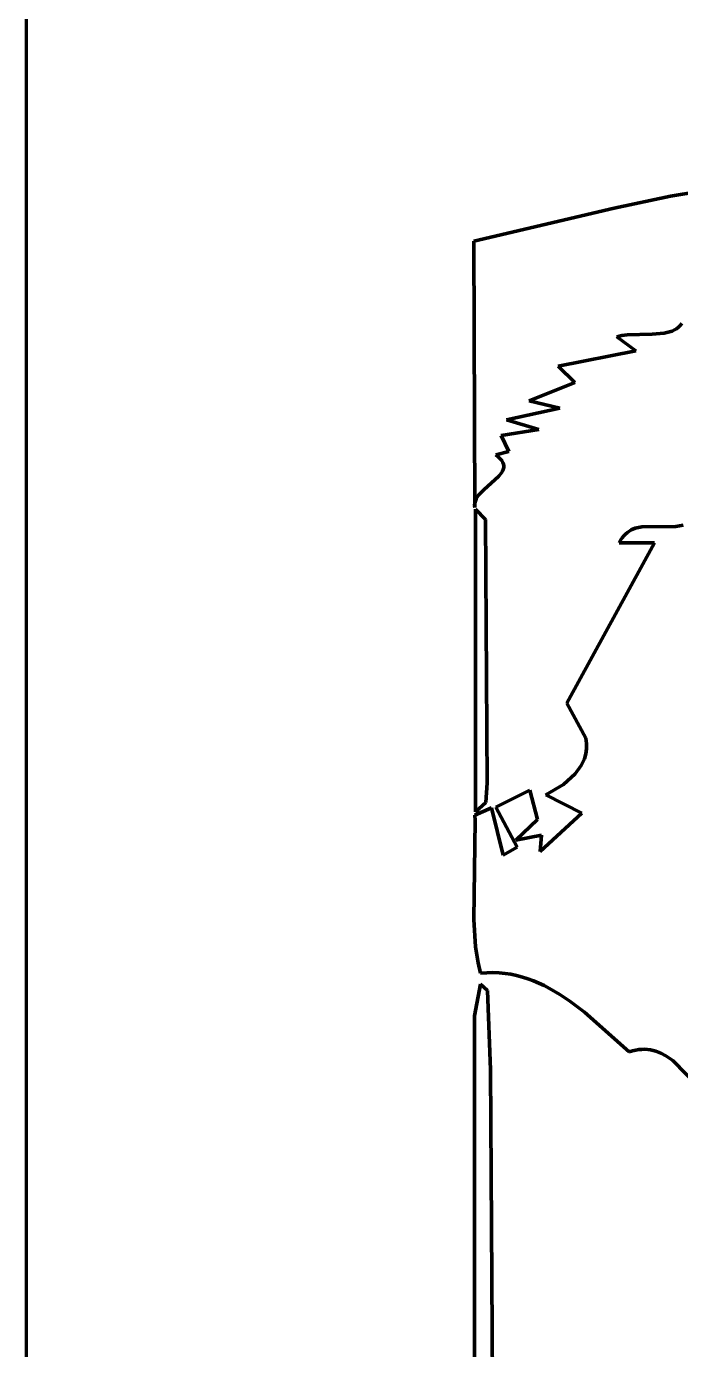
# Model space of a CAD drawing. Header units: millimetres. Extents: x 0 to 9.3, y 0 to 12.
# Drawn here: x 0 to 0.922, y 3.515 to 5.38 of the extents above; entities that cross this region are included whole.
import ezdxf

# ---------------------------------------------------------------- set-up
doc = ezdxf.new("R2010")
doc.units = ezdxf.units.MM
doc.layers.add('color#000000ff', color=7, linetype='CONTINUOUS', lineweight=100)
doc.layers.add('color#ffffffff', color=7, linetype='CONTINUOUS', lineweight=100)

msp = doc.modelspace()

# ---------------------------------------------------------------- linework, layer by layer
at = {"layer": 'color#000000ff'}
for p, q in [((0.9077, 5.1409), (0.9477, 5.1474)), ((0.8284, 5.1239), (0.9077, 5.1409)), ((0.6308, 5.0777), (0.8284, 5.1239)), ((0.6318, 4.7019), (0.6308, 5.0777)), ((0.9239, 4.9615), (0.9217, 4.9586)), ((0.8355, 4.9435), (0.8322, 4.9425)), ((0.8322, 4.9425), (0.8591, 4.9228)), ((0.8391, 4.9443), (0.8355, 4.9435)), ((0.8468, 4.9453), (0.8391, 4.9443)), ((0.8818, 4.9462), (0.8468, 4.9453)), ((0.8988, 4.9478), (0.8818, 4.9462)), ((0.9065, 4.9495), (0.8988, 4.9478)), ((0.9101, 4.9508), (0.9065, 4.9495)), ((0.9134, 4.9523), (0.9101, 4.9508)), ((0.9165, 4.9541), (0.9134, 4.9523)), ((0.9192, 4.9562), (0.9165, 4.9541)), ((0.9217, 4.9586), (0.9192, 4.9562)), ((0.8591, 4.9228), (0.7493, 4.9011)), ((0.7493, 4.9011), (0.7728, 4.8783)), ((0.7728, 4.8783), (0.7086, 4.8523)), ((0.7086, 4.8523), (0.752, 4.8421)), ((0.752, 4.8421), (0.6768, 4.8255)), ((0.7221, 4.812), (0.6692, 4.8035)), ((0.6768, 4.8255), (0.7221, 4.812)), ((0.6692, 4.8035), (0.6799, 4.7808)), ((0.6799, 4.7808), (0.6614, 4.7764)), ((0.6614, 4.7764), (0.6651, 4.7736)), ((0.6651, 4.7736), (0.6679, 4.7709)), ((0.6679, 4.7709), (0.6701, 4.7683)), ((0.6701, 4.7683), (0.6716, 4.7657)), ((0.672, 4.7558), (0.671, 4.7534)), ((0.6716, 4.7657), (0.6725, 4.7632)), ((0.6727, 4.7583), (0.672, 4.7558)), ((0.6725, 4.7632), (0.6729, 4.7607)), ((0.6729, 4.7607), (0.6727, 4.7583)), ((0.6657, 4.7464), (0.6445, 4.7271)), ((0.6695, 4.7511), (0.6657, 4.7464)), ((0.671, 4.7534), (0.6695, 4.7511)), ((0.6374, 4.7193), (0.6355, 4.7166)), ((0.6445, 4.7271), (0.6374, 4.7193)), ((0.632, 4.708), (0.6316, 4.705)), ((0.6316, 4.705), (0.6318, 4.7019)), ((0.6328, 4.7109), (0.632, 4.708)), ((0.634, 4.7138), (0.6328, 4.7109)), ((0.6355, 4.7166), (0.634, 4.7138)), ((0.6329, 4.6995), (0.6471, 4.685)), ((0.6329, 4.2731), (0.6329, 4.6995)), ((0.6471, 4.685), (0.6494, 4.314)), ((0.842, 4.6621), (0.8445, 4.6646)), ((0.8445, 4.6646), (0.847, 4.6669)), ((0.847, 4.6669), (0.8524, 4.6704)), ((0.8524, 4.6704), (0.8582, 4.6729)), ((0.8582, 4.6729), (0.8674, 4.675)), ((0.8674, 4.675), (0.9154, 4.6754)), ((0.9154, 4.6754), (0.9257, 4.6771)), ((0.7619, 4.4264), (0.8854, 4.6525)), ((0.8354, 4.6522), (0.8375, 4.6559)), ((0.8854, 4.6525), (0.8354, 4.6522)), ((0.8375, 4.6559), (0.8397, 4.6592)), ((0.8397, 4.6592), (0.842, 4.6621)), ((0.7883, 4.3768), (0.7619, 4.4264)), ((0.7894, 4.3693), (0.7883, 4.3768)), ((0.7894, 4.3619), (0.7894, 4.3693)), ((0.7819, 4.3383), (0.7864, 4.348)), ((0.7864, 4.348), (0.7883, 4.3548)), ((0.7883, 4.3548), (0.7894, 4.3619)), ((0.7734, 4.3265), (0.7819, 4.3383)), ((0.6494, 4.314), (0.6475, 4.2865)), ((0.7319, 4.297), (0.757, 4.3115)), ((0.757, 4.3115), (0.7734, 4.3265)), ((0.6617, 4.2797), (0.7096, 4.3037)), ((0.7096, 4.3037), (0.7202, 4.2623)), ((0.7829, 4.271), (0.7319, 4.297)), ((0.6318, 4.2685), (0.6553, 4.2789)), ((0.6475, 4.2865), (0.6329, 4.2731)), ((0.6553, 4.2789), (0.6722, 4.212)), ((0.6917, 4.2232), (0.6617, 4.2797)), ((0.724, 4.2174), (0.7829, 4.271)), ((0.6307, 4.1212), (0.6323, 4.2609)), ((0.6323, 4.2609), (0.6318, 4.2685)), ((0.7202, 4.2623), (0.6898, 4.2333)), ((0.6898, 4.2333), (0.7259, 4.2403)), ((0.7259, 4.2403), (0.724, 4.2174)), ((0.6722, 4.212), (0.6917, 4.2232)), ((0.6332, 4.083), (0.6307, 4.1212)), ((0.6367, 4.0605), (0.6332, 4.083)), ((0.6402, 4.0457), (0.6367, 4.0605)), ((0.6317, 3.9858), (0.6398, 4.0301)), ((0.6398, 4.0301), (0.65, 4.0213)), ((0.649, 4.0464), (0.6402, 4.0457)), ((0.6576, 4.0465), (0.649, 4.0464)), ((0.6662, 4.0462), (0.6576, 4.0465)), ((0.6746, 4.0453), (0.6662, 4.0462)), ((0.6828, 4.0441), (0.6746, 4.0453)), ((0.691, 4.0423), (0.6828, 4.0441)), ((0.699, 4.0402), (0.691, 4.0423)), ((0.7069, 4.0377), (0.699, 4.0402)), ((0.7147, 4.0349), (0.7069, 4.0377)), ((0.7223, 4.0316), (0.7147, 4.0349)), ((0.7298, 4.0281), (0.7223, 4.0316)), ((0.65, 4.0213), (0.6539, 3.9093)), ((0.7373, 4.0243), (0.7298, 4.0281)), ((0.7518, 4.0158), (0.7373, 4.0243)), ((0.766, 4.0064), (0.7518, 4.0158)), ((0.7865, 3.9909), (0.766, 4.0064)), ((0.8498, 3.9346), (0.7865, 3.9909)), ((0.6321, 0.1208), (0.6317, 3.9858)), ((0.8544, 3.9361), (0.8498, 3.9346)), ((0.8588, 3.9372), (0.8544, 3.9361)), ((0.8631, 3.9379), (0.8588, 3.9372)), ((0.8674, 3.9383), (0.8631, 3.9379)), ((0.8715, 3.9384), (0.8674, 3.9383)), ((0.8795, 3.9377), (0.8715, 3.9384)), ((0.8871, 3.9359), (0.8795, 3.9377)), ((0.8943, 3.9331), (0.8871, 3.9359)), ((0.9013, 3.9294), (0.8943, 3.9331)), ((0.9112, 3.9227), (0.9013, 3.9294)), ((0.9487, 3.8839), (0.9112, 3.9227)), ((0.6539, 3.9093), (0.6573, 3.4326))]:
    msp.add_line(p, q, dxfattribs=at)
at = {"layer": 'color#ffffffff'}
for p, q in [((0, 0), (0, 12.0417)), ((0.9477, 5.1474), (0.9077, 5.1409)), ((0.9077, 5.1409), (0.8284, 5.1239)), ((0.8284, 5.1239), (0.6308, 5.0777)), ((0.6308, 5.0777), (0.6318, 4.7019)), ((0.9217, 4.9586), (0.9239, 4.9615)), ((0.8322, 4.9425), (0.8355, 4.9435)), ((0.8591, 4.9228), (0.8322, 4.9425)), ((0.8355, 4.9435), (0.8391, 4.9443)), ((0.8391, 4.9443), (0.8468, 4.9453)), ((0.8468, 4.9453), (0.8818, 4.9462)), ((0.8818, 4.9462), (0.8988, 4.9478)), ((0.8988, 4.9478), (0.9065, 4.9495)), ((0.9065, 4.9495), (0.9101, 4.9508)), ((0.9101, 4.9508), (0.9134, 4.9523)), ((0.9134, 4.9523), (0.9165, 4.9541)), ((0.9165, 4.9541), (0.9192, 4.9562)), ((0.9192, 4.9562), (0.9217, 4.9586)), ((0.7493, 4.9011), (0.8591, 4.9228)), ((0.7728, 4.8783), (0.7493, 4.9011)), ((0.7086, 4.8523), (0.7728, 4.8783)), ((0.752, 4.8421), (0.7086, 4.8523)), ((0.6768, 4.8255), (0.752, 4.8421)), ((0.6692, 4.8035), (0.7221, 4.812)), ((0.7221, 4.812), (0.6768, 4.8255)), ((0.6799, 4.7808), (0.6692, 4.8035)), ((0.6614, 4.7764), (0.6799, 4.7808)), ((0.6651, 4.7736), (0.6614, 4.7764)), ((0.6679, 4.7709), (0.6651, 4.7736)), ((0.6701, 4.7683), (0.6679, 4.7709)), ((0.6716, 4.7657), (0.6701, 4.7683)), ((0.671, 4.7534), (0.672, 4.7558)), ((0.6725, 4.7632), (0.6716, 4.7657)), ((0.672, 4.7558), (0.6727, 4.7583)), ((0.6729, 4.7607), (0.6725, 4.7632)), ((0.6727, 4.7583), (0.6729, 4.7607)), ((0.6445, 4.7271), (0.6657, 4.7464)), ((0.6657, 4.7464), (0.6695, 4.7511)), ((0.6695, 4.7511), (0.671, 4.7534)), ((0.6355, 4.7166), (0.6374, 4.7193)), ((0.6374, 4.7193), (0.6445, 4.7271)), ((0.6316, 4.705), (0.632, 4.708)), ((0.6318, 4.7019), (0.6316, 4.705)), ((0.632, 4.708), (0.6328, 4.7109)), ((0.6328, 4.7109), (0.634, 4.7138)), ((0.634, 4.7138), (0.6355, 4.7166)), ((0.6329, 4.6995), (0.6329, 4.2731)), ((0.6471, 4.685), (0.6329, 4.6995)), ((0.6494, 4.314), (0.6471, 4.685)), ((0.8445, 4.6646), (0.842, 4.6621)), ((0.847, 4.6669), (0.8445, 4.6646)), ((0.8524, 4.6704), (0.847, 4.6669)), ((0.8582, 4.6729), (0.8524, 4.6704)), ((0.8674, 4.675), (0.8582, 4.6729)), ((0.9154, 4.6754), (0.8674, 4.675)), ((0.9257, 4.6771), (0.9154, 4.6754)), ((0.8854, 4.6525), (0.7619, 4.4264)), ((0.8375, 4.6559), (0.8354, 4.6522)), ((0.8354, 4.6522), (0.8854, 4.6525)), ((0.8397, 4.6592), (0.8375, 4.6559)), ((0.842, 4.6621), (0.8397, 4.6592)), ((0.7619, 4.4264), (0.7883, 4.3768)), ((0.7883, 4.3768), (0.7894, 4.3693)), ((0.7894, 4.3693), (0.7894, 4.3619)), ((0.7864, 4.348), (0.7819, 4.3383)), ((0.7883, 4.3548), (0.7864, 4.348)), ((0.7894, 4.3619), (0.7883, 4.3548)), ((0.7819, 4.3383), (0.7734, 4.3265)), ((0.6475, 4.2865), (0.6494, 4.314)), ((0.757, 4.3115), (0.7319, 4.297)), ((0.7734, 4.3265), (0.757, 4.3115)), ((0.7096, 4.3037), (0.6617, 4.2797)), ((0.7202, 4.2623), (0.7096, 4.3037)), ((0.7319, 4.297), (0.7829, 4.271)), ((0.6553, 4.2789), (0.6318, 4.2685)), ((0.6329, 4.2731), (0.6475, 4.2865)), ((0.6722, 4.212), (0.6553, 4.2789)), ((0.6617, 4.2797), (0.6917, 4.2232)), ((0.7829, 4.271), (0.724, 4.2174)), ((0.6323, 4.2609), (0.6307, 4.1212)), ((0.6318, 4.2685), (0.6323, 4.2609)), ((0.6898, 4.2333), (0.7202, 4.2623)), ((0.7259, 4.2403), (0.6898, 4.2333)), ((0.724, 4.2174), (0.7259, 4.2403)), ((0.6917, 4.2232), (0.6722, 4.212)), ((0.6307, 4.1212), (0.6332, 4.083)), ((0.6332, 4.083), (0.6367, 4.0605)), ((0.6367, 4.0605), (0.6402, 4.0457)), ((0.6398, 4.0301), (0.6317, 3.9858)), ((0.65, 4.0213), (0.6398, 4.0301)), ((0.6402, 4.0457), (0.649, 4.0464)), ((0.649, 4.0464), (0.6576, 4.0465)), ((0.6576, 4.0465), (0.6662, 4.0462)), ((0.6662, 4.0462), (0.6746, 4.0453)), ((0.6746, 4.0453), (0.6828, 4.0441)), ((0.6828, 4.0441), (0.691, 4.0423)), ((0.691, 4.0423), (0.699, 4.0402)), ((0.699, 4.0402), (0.7069, 4.0377)), ((0.7069, 4.0377), (0.7147, 4.0349)), ((0.7147, 4.0349), (0.7223, 4.0316)), ((0.7223, 4.0316), (0.7298, 4.0281)), ((0.6539, 3.9093), (0.65, 4.0213)), ((0.7298, 4.0281), (0.7373, 4.0243)), ((0.7373, 4.0243), (0.7518, 4.0158)), ((0.7518, 4.0158), (0.766, 4.0064)), ((0.766, 4.0064), (0.7865, 3.9909)), ((0.7865, 3.9909), (0.8498, 3.9346)), ((0.6317, 3.9858), (0.6321, 0.1208)), ((0.8498, 3.9346), (0.8544, 3.9361)), ((0.8544, 3.9361), (0.8588, 3.9372)), ((0.8588, 3.9372), (0.8631, 3.9379)), ((0.8631, 3.9379), (0.8674, 3.9383)), ((0.8674, 3.9383), (0.8715, 3.9384)), ((0.8715, 3.9384), (0.8795, 3.9377)), ((0.8795, 3.9377), (0.8871, 3.9359)), ((0.8871, 3.9359), (0.8943, 3.9331)), ((0.8943, 3.9331), (0.9013, 3.9294)), ((0.9013, 3.9294), (0.9112, 3.9227)), ((0.9112, 3.9227), (0.9487, 3.8839)), ((0.6573, 3.4326), (0.6539, 3.9093))]:
    msp.add_line(p, q, dxfattribs=at)

doc.saveas('drawing.dxf')
